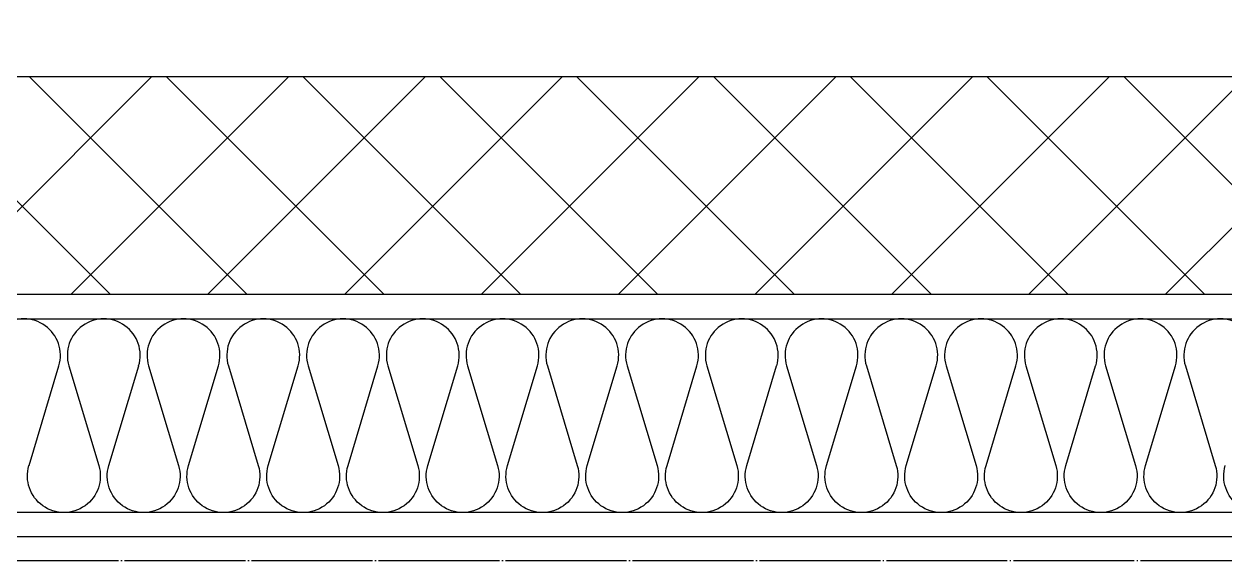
# Model space of a CAD drawing. Header units: millimetres. Extents: x 18456 to 179493, y -203649 to 469211.
# Drawn here: x 137998 to 138494.6, y -172894.2 to -172672.4 of the extents above; entities that cross this region are included whole.
import ezdxf

# ---------------------------------------------------------------- set-up
doc = ezdxf.new("R2010")
doc.units = ezdxf.units.MM
doc.linetypes.add('X-평면도(기본형)$0$CEN', pattern=[52.5, 50, -1, 0.5, -1])
for name, color, linetype, true_color in [('X-평면도(기본형)$0$40HAT', 9, 'Continuous', 0x808080), ('X-평면도(기본형)$0$CEN', 1, 'X-평면도(기본형)$0$CEN', 0xff0000), ('X-평면도(기본형)$0$INS', 9, 'Continuous', 0x808080), ('X-평면도(기본형)$0$INSUL', 9, 'Continuous', 0x808080), ('X-평면도(기본형)$0$W1', 2, 'Continuous', 0xffff00), ('X-평면도(기본형)$0$W2', 3, 'Continuous', 0x00ff00)]:
    doc.layers.add(name, color=color, linetype=linetype, true_color=true_color)

# ---------------------------------------------------------------- blocks, each defined once
blk = doc.blocks.new('U154 (X-평면도(기본형)$0$ins-l)')
at = {"layer": 'X-평면도(기본형)$0$INSUL', "color": 8, "true_color": 0x808080}
for p, q in [((1932.97, 24.24), (1917.51, 75.76)), ((1953.58, 75.76), (1938.12, 24.24)), ((1974.19, 24.24), (1958.73, 75.76)), ((1994.8, 75.76), (1979.34, 24.24)), ((2015.4, 24.24), (1999.95, 75.76)), ((2036.01, 75.76), (2020.56, 24.24)), ((2056.62, 24.24), (2041.17, 75.76)), ((2077.23, 75.76), (2061.78, 24.24)), ((2097.84, 24.24), (2082.39, 75.76)), ((2118.45, 75.76), (2103, 24.24)), ((2139.06, 24.24), (2123.61, 75.76)), ((2159.67, 75.76), (2144.22, 24.24)), ((2180.28, 24.24), (2164.83, 75.76)), ((2200.89, 75.76), (2185.44, 24.24)), ((2221.5, 24.24), (2206.05, 75.76)), ((2242.11, 75.76), (2226.66, 24.24)), ((2262.72, 24.24), (2247.27, 75.76)), ((2283.33, 75.76), (2267.88, 24.24)), ((2303.94, 24.24), (2288.49, 75.76)), ((2324.55, 75.76), (2309.09, 24.24)), ((2345.16, 24.24), (2329.7, 75.76)), ((2365.77, 75.76), (2350.31, 24.24)), ((2386.38, 24.24), (2370.92, 75.76)), ((2406.99, 75.76), (2391.53, 24.24)), ((2427.6, 24.24), (2412.14, 75.76)), ((2448.21, 75.76), (2432.75, 24.24)), ((2468.82, 24.24), (2453.36, 75.76)), ((2489.43, 75.76), (2473.97, 24.24)), ((2510.04, 24.24), (2494.58, 75.76)), ((2530.65, 75.76), (2515.19, 24.24))]:
    blk.add_line(p, q, dxfattribs=at)
at = {"layer": 'X-평면도(기본형)$0$INSUL', "color": 8, "true_color": 0x808080, "extrusion": (0, 0, -1)}
for centre in [(-1894.32, 81.17), (-1935.54, 81.17), (-1976.76, 81.17), (-2017.98, 81.17), (-2059.2, 81.17), (-2100.42, 81.17), (-2141.64, 81.17), (-2182.86, 81.17), (-2224.08, 81.17), (-2265.3, 81.17), (-2306.52, 81.17), (-2347.74, 81.17), (-2388.96, 81.17), (-2430.18, 81.17), (-2471.4, 81.17), (-2512.62, 81.17)]:
    blk.add_arc(centre, 18.83, 343.30076, 196.69924, dxfattribs=at)
at = {"layer": 'X-평면도(기본형)$0$INSUL', "color": 8, "true_color": 0x808080}
for centre in [(1914.93, 18.83), (1956.15, 18.83), (1997.37, 18.83), (2038.59, 18.83), (2079.81, 18.83), (2121.03, 18.83), (2162.25, 18.83), (2203.47, 18.83), (2244.69, 18.83), (2285.91, 18.83), (2327.13, 18.83), (2368.35, 18.83), (2409.57, 18.83), (2450.79, 18.83), (2492.01, 18.83), (2533.23, 18.83)]:
    blk.add_arc(centre, 18.83, 163.30076, 16.69924, dxfattribs=at)

msp = doc.modelspace()

# ---------------------------------------------------------------- hatches: boundary and pattern name
at = {"layer": 'X-평면도(기본형)$0$40HAT'}
h = msp.add_hatch(dxfattribs=at)
h.set_pattern_fill('H3', color=256, scale=40, angle=90, style=0, pattern_type=2)
h.set_pattern_definition([(45, (-645137.68, -329668.82), (-28.2842712, 28.2842712), []), (135, (-645137.68, -329668.82), (-28.2842712, -28.2842712), [])])
h.paths.add_polyline_path([(140024.57, -172759.15), (140044.57, -172759.15), (140044.57, -171004.15), (139934.57, -171004.15), (139934.57, -172694.15), (137654.57, -172694.15), (137654.57, -171114.15), (139134.57, -171114.15), (139134.57, -171004.15), (137144.57, -171004.15), (137144.57, -171114.15), (137564.57, -171114.15), (137564.57, -172784.15), (140024.57, -172784.15)], flags=0)

# ---------------------------------------------------------------- linework, layer by layer
at = {"layer": 'X-평면도(기본형)$0$CEN'}
msp.add_line((145334.57, -172894.15), (136344.57, -172894.15), dxfattribs=at)
at = {"layer": 'X-평면도(기본형)$0$INS'}
for p, q in [((137134.57, -172794.15), (140024.57, -172794.15)), ((142599.57, -172874.15), (137054.57, -172874.15))]:
    msp.add_line(p, q, dxfattribs=at)
at = {"layer": 'X-평면도(기본형)$0$W1'}
msp.add_line((143809.57, -172884.15), (137044.57, -172884.15), dxfattribs=at)
at = {"layer": 'X-평면도(기본형)$0$W2'}
for p, q in [((139934.57, -172694.15), (137654.57, -172694.15)), ((140024.57, -172784.15), (137564.57, -172784.15))]:
    msp.add_line(p, q, dxfattribs=at)

# ---------------------------------------------------------------- block references
at = {"layer": 'X-평면도(기본형)$0$INSUL', "xscale": 0.7999999999999996, "yscale": 0.7999999999999996, "zscale": 0.7999999999999996, "rotation": 180}
msp.add_blockref('U154 (X-평면도(기본형)$0$ins-l)', (140024.57, -172794.15), dxfattribs=at)

doc.saveas('drawing.dxf')
